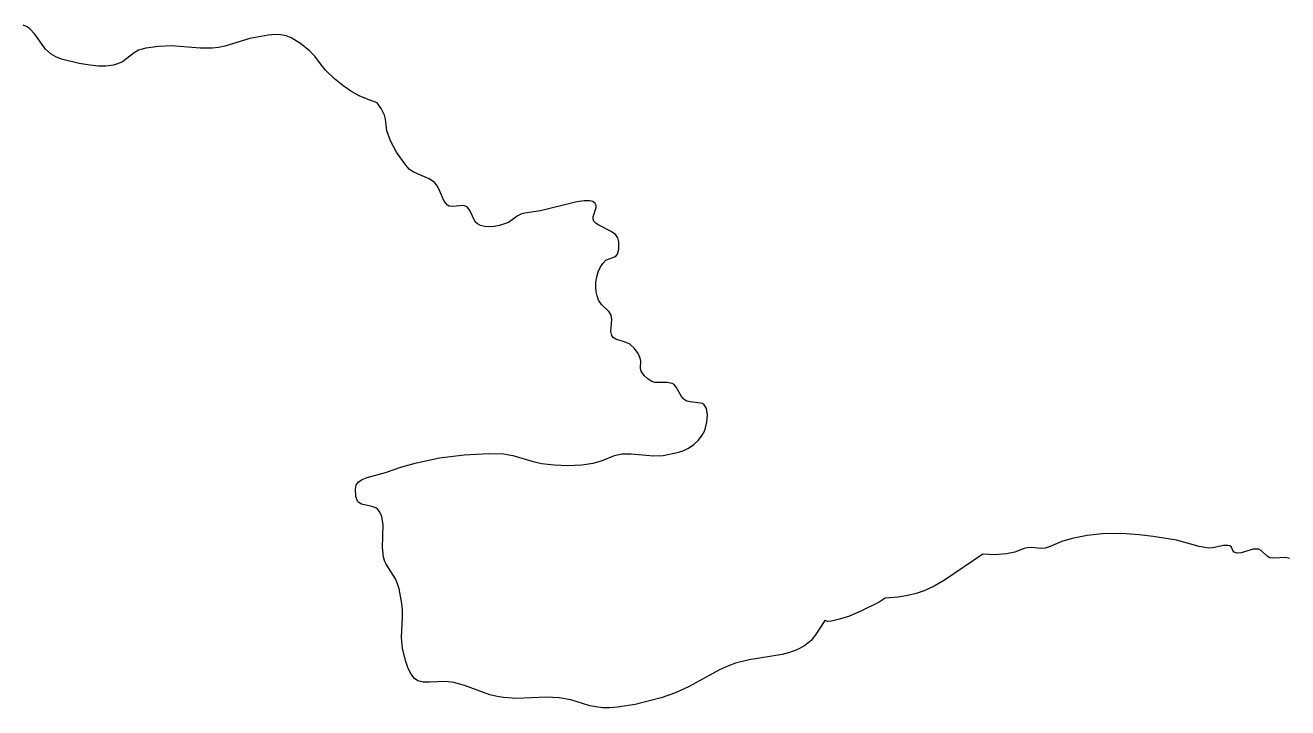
# Model space of a CAD drawing. Header units: metres. Extents: x 4718772 to 4722963, y 2429372 to 2432870.
# Drawn here: x 4721439.4 to 4721672.3, y 2430685 to 2430811 of the extents above; entities that cross this region are included whole.
import ezdxf

# ---------------------------------------------------------------- set-up
doc = ezdxf.new("R2010")
doc.units = ezdxf.units.M
doc.layers.add('HI-CUERPO DE AGUA', color=5, linetype='Continuous')

msp = doc.modelspace()

# ---------------------------------------------------------------- linework, layer by layer
at = {"layer": 'HI-CUERPO DE AGUA'}
msp.add_polyline3d([(4721672.65, 2430712.57, 68.26), (4721671.91, 2430712.79, 68.24), (4721669.74, 2430712.62, 68.16), (4721668.97, 2430712.73, 68.11), (4721668.48, 2430713.03, 68.07), (4721667.41, 2430714.09, 68.06), (4721666.89, 2430714.33, 68.06), (4721665.93, 2430714.29, 68.06), (4721663.7, 2430713.66, 68.06), (4721662.94, 2430713.56, 68.06), (4721662.4, 2430713.73, 68.06), (4721662.17, 2430714.04, 68.06), (4721661.92, 2430714.67, 68.06), (4721661.61, 2430714.92, 68.06), (4721661.23, 2430715.01, 68.06), (4721660.44, 2430714.96, 68.06), (4721658.5, 2430714.54, 68.06), (4721657.71, 2430714.5, 68.06), (4721655.96, 2430714.81, 68.06), (4721651.79, 2430715.96, 68.07), (4721647.45, 2430716.67, 68.11), (4721644.87, 2430716.96, 68.06), (4721642.47, 2430717.13, 68.06), (4721640.28, 2430717.19, 68.13), (4721638.08, 2430717.12, 68.36), (4721635.29, 2430716.84, 68.44), (4721632.55, 2430716.3, 68.54), (4721630.63, 2430715.73, 68.59), (4721628.48, 2430714.79, 68.83), (4721627.55, 2430714.5, 68.88), (4721626.78, 2430714.44, 68.91), (4721625.02, 2430714.59, 69.11), (4721624.24, 2430714.58, 68.94), (4721623.68, 2430714.45, 68.81), (4721621.94, 2430713.77, 68.68), (4721620.4, 2430713.43, 68.71), (4721618.23, 2430713.26, 68.57), (4721616.06, 2430713.37, 68.56), (4721608.94, 2430708.59, 68.56), (4721607.04, 2430707.49, 68.56), (4721605.24, 2430706.63, 68.56), (4721603.74, 2430706.1, 68.56), (4721602.19, 2430705.74, 68.56), (4721600.42, 2430705.47, 68.56), (4721598.05, 2430705.24, 68.56), (4721596.9, 2430704.55, 68.56), (4721593.44, 2430702.82, 68.56), (4721591.26, 2430701.89, 68.56), (4721589.59, 2430701.37, 68.56), (4721588.11, 2430701.03, 68.56), (4721587.37, 2430700.96, 68.56), (4721586.88, 2430701.16, 68.56), (4721585.2, 2430698.53, 68.56), (4721584.36, 2430697.46, 68.56), (4721583.13, 2430696.45, 68.56), (4721581.72, 2430695.71, 68.56), (4721580.4, 2430695.25, 68.56), (4721579.05, 2430694.9, 68.56), (4721572.94, 2430693.91, 68.56), (4721570.42, 2430693.28, 68.56), (4721569.12, 2430692.78, 68.56), (4721567.48, 2430692.03, 68.56), (4721561.86, 2430689, 68.56), (4721559.34, 2430687.8, 68.56), (4721556.7, 2430686.9, 68.56), (4721551.93, 2430685.66, 68.56), (4721548.62, 2430685.14, 68.56), (4721547.24, 2430685.05, 68.69), (4721545.86, 2430685.06, 68.76), (4721543.52, 2430685.38, 68.78), (4721540.04, 2430686.52, 68.81), (4721537.9, 2430686.9, 68.9), (4721535.53, 2430686.98, 69), (4721529.99, 2430686.78, 69.06), (4721527.62, 2430686.91, 69.06), (4721526.44, 2430687.1, 69.06), (4721525.09, 2430687.46, 69.06), (4721520.39, 2430689.13, 69.48), (4721518.47, 2430689.68, 69.65), (4721516.91, 2430689.89, 69.8), (4721513.96, 2430689.75, 70.12), (4721512.78, 2430689.8, 70.27), (4721511.83, 2430690.04, 70.38), (4721511.17, 2430690.47, 70.43), (4721510.57, 2430691.24, 70.45), (4721510.05, 2430692.29, 70.44), (4721509.55, 2430693.76, 70.39), (4721508.96, 2430696.04, 70.29), (4721508.82, 2430698, 70.17), (4721509, 2430701.74, 69.92), (4721508.99, 2430703.12, 69.83), (4721508.86, 2430704.3, 69.93), (4721508.33, 2430707, 70.06), (4721508.05, 2430707.94, 70.06), (4721507.68, 2430708.85, 70.06), (4721505.94, 2430711.51, 70.06), (4721505.69, 2430712.05, 70.06), (4721505.47, 2430712.81, 70.12), (4721505.3, 2430714.59, 70.32), (4721505.41, 2430718.77, 70.79), (4721505.19, 2430720.34, 70.96), (4721504.76, 2430721.24, 71.04), (4721504.36, 2430721.68, 71.07), (4721504.04, 2430721.91, 71.07), (4721503.32, 2430722.18, 71.05), (4721501.43, 2430722.62, 70.95), (4721500.91, 2430722.89, 70.94), (4721500.65, 2430723.17, 70.95), (4721500.35, 2430724.05, 71.03), (4721500.3, 2430725.35, 71.16), (4721500.44, 2430726.09, 71.25), (4721500.88, 2430726.73, 71.33), (4721501.53, 2430727.17, 71.41), (4721502.43, 2430727.55, 71.48), (4721505.84, 2430728.45, 71.63), (4721508.85, 2430729.49, 71.76), (4721511.53, 2430730.25, 71.8), (4721515.82, 2430731.16, 71.34), (4721520.37, 2430731.74, 70.57), (4721524.89, 2430731.97, 69.81), (4721527.58, 2430731.89, 69.47), (4721529.31, 2430731.56, 69.34), (4721533.08, 2430730.46, 69.05), (4721534.61, 2430730.12, 69), (4721536.95, 2430729.87, 68.93), (4721539.5, 2430729.76, 68.86), (4721542.05, 2430729.87, 68.78), (4721544.18, 2430730.2, 68.72), (4721545.7, 2430730.62, 68.67), (4721548.06, 2430731.59, 68.61), (4721549.41, 2430731.88, 68.57), (4721551.18, 2430731.9, 68.56), (4721555.31, 2430731.52, 68.56), (4721557.08, 2430731.61, 68.56), (4721559.95, 2430732.19, 68.56), (4721560.88, 2430732.49, 68.56), (4721561.76, 2430732.91, 68.56), (4721562.71, 2430733.6, 68.56), (4721563.56, 2430734.41, 68.56), (4721564.29, 2430735.34, 68.56), (4721564.73, 2430736.21, 68.56), (4721565.13, 2430737.73, 68.56), (4721565.23, 2430739.11, 68.56), (4721565.05, 2430740.27, 68.56), (4721564.66, 2430740.95, 68.56), (4721564.33, 2430741.16, 68.56), (4721563.96, 2430741.27, 68.56), (4721562.02, 2430741.46, 68.56), (4721561.45, 2430741.6, 68.56), (4721561.1, 2430741.77, 68.56), (4721560.8, 2430742.02, 68.56), (4721560.44, 2430742.5, 68.56), (4721559.47, 2430744.22, 68.56), (4721559.07, 2430744.66, 68.56), (4721558.75, 2430744.87, 68.56), (4721557.82, 2430745.06, 68.56), (4721555.53, 2430745.07, 68.56), (4721554.98, 2430745.23, 68.56), (4721554.32, 2430745.66, 68.56), (4721553.59, 2430746.33, 68.56), (4721553.03, 2430747.14, 68.56), (4721552.86, 2430747.69, 68.56), (4721552.92, 2430748.97, 68.56), (4721552.81, 2430749.52, 68.56), (4721552.43, 2430750.4, 68.56), (4721551.78, 2430751.33, 68.56), (4721550.94, 2430752.13, 68.56), (4721550.21, 2430752.45, 68.56), (4721548.32, 2430753.05, 68.56), (4721547.83, 2430753.38, 68.56), (4721547.6, 2430753.7, 68.56), (4721547.44, 2430754.48, 68.56), (4721547.6, 2430756.66, 68.56), (4721547.5, 2430757.45, 68.56), (4721547.11, 2430758.12, 68.56), (4721545.7, 2430759.47, 68.56), (4721545.15, 2430760.27, 68.56), (4721544.89, 2430761.02, 68.56), (4721544.72, 2430761.79, 68.56), (4721544.65, 2430762.57, 68.56), (4721544.66, 2430763.56, 68.56), (4721544.81, 2430764.53, 68.56), (4721545.08, 2430765.48, 68.56), (4721545.51, 2430766.37, 68.56), (4721545.94, 2430767.04, 68.56), (4721546.48, 2430767.6, 68.56), (4721548.07, 2430768.24, 68.56), (4721548.39, 2430768.44, 68.56), (4721548.63, 2430768.74, 68.56), (4721548.9, 2430769.66, 68.56), (4721548.89, 2430771.01, 68.56), (4721548.73, 2430771.77, 68.56), (4721548.27, 2430772.39, 68.56), (4721547.45, 2430772.94, 68.56), (4721545.17, 2430774.07, 68.56), (4721544.68, 2430774.41, 68.56), (4721544.3, 2430774.85, 68.56), (4721544.16, 2430775.22, 68.56), (4721544.16, 2430775.61, 68.56), (4721544.69, 2430777.33, 68.56), (4721544.68, 2430777.72, 68.56), (4721544.53, 2430778.08, 68.56), (4721544.07, 2430778.43, 68.56), (4721543.49, 2430778.57, 68.56), (4721542.51, 2430778.57, 68.56), (4721541.14, 2430778.38, 68.56), (4721534.44, 2430776.7, 68.55), (4721531.57, 2430776.28, 68.54), (4721530.82, 2430776.1, 68.54), (4721530.12, 2430775.77, 68.54), (4721528.55, 2430774.59, 68.4), (4721526.87, 2430774.01, 68.74), (4721525.89, 2430773.84, 69.04), (4721524.9, 2430773.79, 69.36), (4721524.11, 2430773.86, 69.65), (4721523.34, 2430774.05, 69.83), (4721522.81, 2430774.32, 69.81), (4721522.4, 2430774.72, 69.65), (4721521.39, 2430776.78, 68.06), (4721520.94, 2430777.39, 68.08), (4721520.62, 2430777.6, 68.09), (4721520.25, 2430777.7, 68.12), (4721518.17, 2430777.52, 68.24), (4721517.61, 2430777.6, 68.46), (4721517.27, 2430777.79, 68.55), (4721516.65, 2430778.53, 68.57), (4721515.55, 2430781.03, 68.41), (4721515.25, 2430781.53, 68.41), (4721514.88, 2430781.98, 68.43), (4721513.9, 2430782.64, 68.49), (4721511.73, 2430783.53, 68.56), (4721510.85, 2430783.97, 68.56), (4721510.23, 2430784.44, 68.56), (4721509.56, 2430785.15, 68.56), (4721507.89, 2430787.56, 68.06), (4721506.75, 2430789.63, 68.56), (4721506.07, 2430791.47, 68.56), (4721505.82, 2430793.61, 68.53), (4721505.65, 2430794.38, 68.51), (4721505.06, 2430795.59, 68.49), (4721504.27, 2430796.68, 68.47), (4721502.61, 2430797.24, 68.43), (4721501, 2430797.96, 68.31), (4721499.44, 2430798.82, 68.36), (4721497.96, 2430799.82, 68.25), (4721496.43, 2430801.08, 68.15), (4721494.86, 2430802.6, 68.21), (4721494.22, 2430803.34, 68.22), (4721492.8, 2430805.24, 68.24), (4721491.83, 2430806.23, 68.26), (4721490.15, 2430807.62, 68.33), (4721488.45, 2430808.64, 68.33), (4721487.52, 2430809, 68.29), (4721486.55, 2430809.2, 68.31), (4721485.55, 2430809.25, 68.29), (4721484.16, 2430809.13, 68.21), (4721480.83, 2430808.54, 68.06), (4721476.18, 2430807.09, 68.65), (4721475.03, 2430806.84, 68.32), (4721473.85, 2430806.71, 68.06), (4721471.67, 2430806.72, 68.18), (4721466.33, 2430807.16, 68.2), (4721463.95, 2430807.07, 68.53), (4721461.61, 2430806.74, 68.56), (4721460.29, 2430806.36, 68.74), (4721459.45, 2430805.87, 69.19), (4721457.3, 2430804.23, 69.35), (4721456.59, 2430803.9, 69.36), (4721455.64, 2430803.62, 69.44), (4721454.26, 2430803.44, 69.4), (4721452.87, 2430803.43, 69.27), (4721451.28, 2430803.58, 69.6), (4721449.32, 2430803.92, 69.27), (4721446.09, 2430804.73, 68.49), (4721444.99, 2430805.15, 68.29), (4721444.13, 2430805.62, 68.21), (4721443.12, 2430806.56, 68.18), (4721441.16, 2430809.31, 68.26), (4721440.21, 2430810.31, 68.36), (4721439.72, 2430810.65, 68.36), (4721439.02, 2430810.96, 68.38)], dxfattribs=at)

doc.saveas('drawing.dxf')
